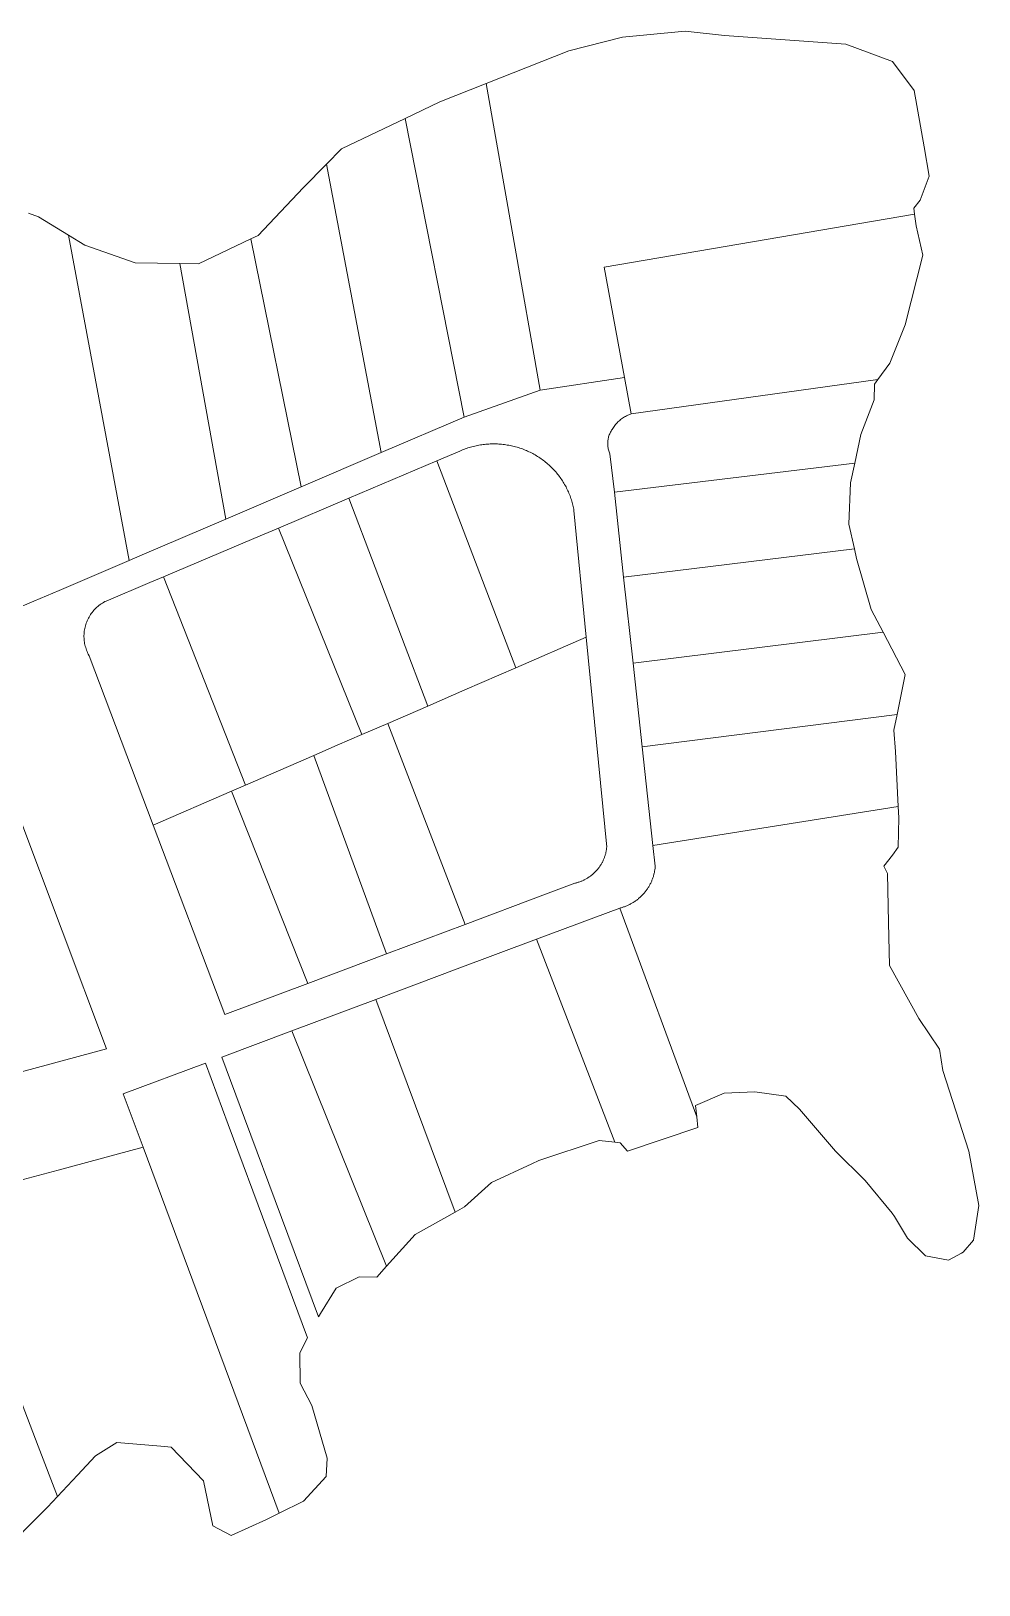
# Model space of a CAD drawing. Header units: feet. Extents: x 865220 to 2774701, y -2240498 to 961524.
# Drawn here: x 2771343 to 2771883, y 955932 to 956819 of the extents above; entities that cross this region are included whole.
import ezdxf

# ---------------------------------------------------------------- set-up
doc = ezdxf.new("R2010")
doc.units = ezdxf.units.FT
doc.header["$LTSCALE"] = 0.015
doc.header["$MEASUREMENT"] = 0
doc.layers.add('Parcels', color=7, linetype='Continuous', lineweight=0)

msp = doc.modelspace()

# ---------------------------------------------------------------- linework, layer by layer
at = {"layer": 'Parcels', "lineweight": 5, "ltscale": 100}
for p, q in [((2771715.54, 956818.97), (2771679.8, 956815.44)), ((2771738.06, 956816.45), (2771715.54, 956818.97)), ((2771679.8, 956815.44), (2771649.22, 956807.61)), ((2771807.23, 956811.5), (2771738.06, 956816.45)), ((2771833.81, 956801.56), (2771807.23, 956811.5)), ((2771649.22, 956807.61), (2771602.11, 956788.98)), ((2771846.09, 956785.06), (2771833.81, 956801.56)), ((2771602.11, 956788.98), (2771575.74, 956778.54)), ((2771632.78, 956614.13), (2771602.11, 956788.98)), ((2771851.79, 956752.95), (2771846.09, 956785.06)), ((2771575.74, 956778.54), (2771555.8, 956769.03)), ((2771555.8, 956769.03), (2771519.62, 956751.78)), ((2771555.8, 956769.03), (2771589.46, 956598.78)), ((2771519.62, 956751.78), (2771510.98, 956743.04)), ((2771854.63, 956736.1), (2771851.79, 956752.95)), ((2771510.98, 956743.04), (2771497.7, 956729.62)), ((2771510.98, 956743.04), (2771542.16, 956578.51)), ((2771497.7, 956729.62), (2771472, 956702.29)), ((2771849.65, 956722.55), (2771854.63, 956736.1)), ((2771845.89, 956717.9), (2771849.65, 956722.55)), ((2771346.8, 956713.02), (2771341.02, 956715.06)), ((2771363.94, 956702.5), (2771346.8, 956713.02)), ((2771669.37, 956684.22), (2771846.35, 956714.59)), ((2771846.35, 956714.59), (2771845.89, 956717.9)), ((2771847.28, 956707.9), (2771846.35, 956714.59)), ((2771846.35, 956714.59), (2771846.35, 956714.59)), ((2771373.25, 956696.78), (2771363.94, 956702.5)), ((2771363.94, 956702.5), (2771391.68, 956553.62)), ((2771391.68, 956553.62), (2771363.94, 956702.5)), ((2771363.94, 956702.5), (2771363.94, 956702.5)), ((2771472, 956702.29), (2771467.93, 956700.35)), ((2771851.17, 956691.04), (2771847.28, 956707.9)), ((2771401.93, 956686.8), (2771373.25, 956696.78)), ((2771467.93, 956700.35), (2771438.12, 956686.13)), ((2771467.93, 956700.35), (2771496.55, 956558.97)), ((2771496.55, 956558.97), (2771467.93, 956700.35)), ((2771427.47, 956686.33), (2771401.93, 956686.8)), ((2771438.12, 956686.13), (2771427.47, 956686.33)), ((2771427.47, 956686.33), (2771453.55, 956540.55)), ((2771427.47, 956686.33), (2771427.47, 956686.33)), ((2771680.89, 956621.28), (2771669.37, 956684.22)), ((2771840.98, 956651.35), (2771851.17, 956691.04)), ((2771832.18, 956629.48), (2771840.98, 956651.35)), ((2771825.46, 956620.2), (2771832.18, 956629.48)), ((2771589.46, 956598.78), (2771632.78, 956614.13)), ((2771632.78, 956614.13), (2771680.89, 956621.28)), ((2771632.78, 956614.13), (2771632.78, 956614.13)), ((2771680.89, 956621.28), (2771684.7, 956600.51)), ((2771684.7, 956600.51), (2771825.46, 956620.2)), ((2771823.4, 956608.65), (2771823.56, 956617.57)), ((2771823.56, 956617.57), (2771825.46, 956620.2)), ((2771825.46, 956620.2), (2771825.46, 956620.2)), ((2771815.68, 956588.86), (2771823.4, 956608.65)), ((2771542.16, 956578.51), (2771589.46, 956598.78)), ((2771589.46, 956598.78), (2771589.46, 956598.78)), ((2771677.21, 956595.95), (2771676.74, 956595.47)), ((2771677.71, 956596.41), (2771677.21, 956595.95)), ((2771678.22, 956596.86), (2771677.71, 956596.41)), ((2771678.74, 956597.29), (2771678.22, 956596.86)), ((2771679.28, 956597.7), (2771678.74, 956597.29)), ((2771679.84, 956598.09), (2771679.28, 956597.7)), ((2771680.4, 956598.47), (2771679.84, 956598.09)), ((2771680.98, 956598.82), (2771680.4, 956598.47)), ((2771681.58, 956599.15), (2771680.98, 956598.82)), ((2771682.18, 956599.47), (2771681.58, 956599.15)), ((2771682.8, 956599.76), (2771682.18, 956599.47)), ((2771683.42, 956600.03), (2771682.8, 956599.76)), ((2771684.06, 956600.28), (2771683.42, 956600.03)), ((2771684.7, 956600.51), (2771684.06, 956600.28)), ((2771671.79, 956586.99), (2771671.66, 956586.43)), ((2771671.93, 956587.55), (2771671.79, 956586.99)), ((2771672.1, 956588.09), (2771671.93, 956587.55)), ((2771672.29, 956588.63), (2771672.1, 956588.09)), ((2771672.51, 956589.16), (2771672.29, 956588.63)), ((2771672.75, 956589.68), (2771672.51, 956589.16)), ((2771673.01, 956590.2), (2771672.75, 956589.68)), ((2771673.29, 956590.7), (2771673.01, 956590.2)), ((2771673.59, 956591.19), (2771673.29, 956590.7)), ((2771673.91, 956591.69), (2771673.59, 956591.19)), ((2771674.26, 956592.27), (2771673.91, 956591.69)), ((2771674.62, 956592.84), (2771674.26, 956592.27)), ((2771675.01, 956593.39), (2771674.62, 956592.84)), ((2771675.41, 956593.93), (2771675.01, 956593.39)), ((2771675.83, 956594.46), (2771675.41, 956593.93)), ((2771676.28, 956594.97), (2771675.83, 956594.46)), ((2771676.74, 956595.47), (2771676.28, 956594.97)), ((2771812.28, 956572.51), (2771815.68, 956588.86)), ((2771496.55, 956558.97), (2771542.16, 956578.51)), ((2771542.16, 956578.51), (2771542.16, 956578.51)), ((2771587.11, 956579.36), (2771574.01, 956573.8)), ((2771587.86, 956579.68), (2771587.11, 956579.36)), ((2771588.61, 956579.99), (2771587.86, 956579.68)), ((2771589.36, 956580.29), (2771588.61, 956579.99)), ((2771590.12, 956580.57), (2771589.36, 956580.29)), ((2771590.89, 956580.84), (2771590.12, 956580.57)), ((2771591.66, 956581.1), (2771590.89, 956580.84)), ((2771592.43, 956581.35), (2771591.66, 956581.1)), ((2771593.21, 956581.58), (2771592.43, 956581.35)), ((2771593.99, 956581.8), (2771593.21, 956581.58)), ((2771594.78, 956582), (2771593.99, 956581.8)), ((2771595.57, 956582.19), (2771594.78, 956582)), ((2771596.36, 956582.37), (2771595.57, 956582.19)), ((2771597.16, 956582.54), (2771596.36, 956582.37)), ((2771597.96, 956582.69), (2771597.16, 956582.54)), ((2771598.76, 956582.82), (2771597.96, 956582.69)), ((2771599.56, 956582.95), (2771598.76, 956582.82)), ((2771600.37, 956583.06), (2771599.56, 956582.95)), ((2771601.17, 956583.15), (2771600.37, 956583.06)), ((2771601.98, 956583.23), (2771601.17, 956583.15)), ((2771602.79, 956583.3), (2771601.98, 956583.23)), ((2771603.6, 956583.36), (2771602.79, 956583.3)), ((2771604.41, 956583.4), (2771603.6, 956583.36)), ((2771605.23, 956583.43), (2771604.41, 956583.4)), ((2771606.04, 956583.44), (2771605.23, 956583.43)), ((2771606.85, 956583.44), (2771606.04, 956583.44)), ((2771607.66, 956583.42), (2771606.85, 956583.44)), ((2771608.48, 956583.39), (2771607.66, 956583.42)), ((2771609.29, 956583.35), (2771608.48, 956583.39)), ((2771610.1, 956583.29), (2771609.29, 956583.35)), ((2771610.91, 956583.22), (2771610.1, 956583.29)), ((2771611.71, 956583.14), (2771610.91, 956583.22)), ((2771612.52, 956583.04), (2771611.71, 956583.14)), ((2771613.33, 956582.93), (2771612.52, 956583.04)), ((2771614.13, 956582.81), (2771613.33, 956582.93)), ((2771614.93, 956582.67), (2771614.13, 956582.81)), ((2771615.72, 956582.51), (2771614.93, 956582.67)), ((2771616.52, 956582.35), (2771615.72, 956582.51)), ((2771617.31, 956582.17), (2771616.52, 956582.35)), ((2771618.1, 956581.98), (2771617.31, 956582.17)), ((2771618.88, 956581.77), (2771618.1, 956581.98)), ((2771619.66, 956581.55), (2771618.88, 956581.77)), ((2771620.44, 956581.31), (2771619.66, 956581.55)), ((2771621.21, 956581.07), (2771620.44, 956581.31)), ((2771621.97, 956580.81), (2771621.21, 956581.07)), ((2771622.74, 956580.54), (2771621.97, 956580.81)), ((2771623.49, 956580.25), (2771622.74, 956580.54)), ((2771624.24, 956579.95), (2771623.49, 956580.25)), ((2771624.99, 956579.64), (2771624.24, 956579.95)), ((2771625.73, 956579.32), (2771624.99, 956579.64)), ((2771626.47, 956578.98), (2771625.73, 956579.32)), ((2771627.19, 956578.63), (2771626.47, 956578.98)), ((2771627.92, 956578.27), (2771627.19, 956578.63)), ((2771628.63, 956577.89), (2771627.92, 956578.27)), ((2771629.34, 956577.51), (2771628.63, 956577.89)), ((2771671.44, 956584.72), (2771671.41, 956584.14)), ((2771671.41, 956584.14), (2771671.41, 956583.56)), ((2771671.41, 956583.56), (2771671.43, 956582.97)), ((2771671.43, 956582.97), (2771671.47, 956582.39)), ((2771671.49, 956585.29), (2771671.44, 956584.72)), ((2771671.47, 956582.39), (2771671.54, 956581.8)), ((2771671.56, 956585.87), (2771671.49, 956585.29)), ((2771671.54, 956581.8), (2771671.63, 956581.22)), ((2771671.66, 956586.43), (2771671.56, 956585.87)), ((2771671.63, 956581.22), (2771671.74, 956580.63)), ((2771671.74, 956580.63), (2771671.88, 956580.05)), ((2771671.88, 956580.05), (2771672.04, 956579.46)), ((2771672.04, 956579.46), (2771672.23, 956578.88)), ((2771672.23, 956578.88), (2771672.44, 956578.31)), ((2771672.44, 956578.31), (2771672.67, 956577.74)), ((2771574.01, 956573.8), (2771523.78, 956552.5)), ((2771574.01, 956573.8), (2771618.93, 956455.67)), ((2771630.04, 956577.11), (2771629.34, 956577.51)), ((2771630.74, 956576.7), (2771630.04, 956577.11)), ((2771631.42, 956576.28), (2771630.74, 956576.7)), ((2771632.1, 956575.84), (2771631.42, 956576.28)), ((2771632.77, 956575.4), (2771632.1, 956575.84)), ((2771633.44, 956574.94), (2771632.77, 956575.4)), ((2771634.09, 956574.47), (2771633.44, 956574.94)), ((2771634.74, 956573.99), (2771634.09, 956574.47)), ((2771635.38, 956573.5), (2771634.74, 956573.99)), ((2771636, 956573), (2771635.38, 956573.5)), ((2771636.62, 956572.49), (2771636, 956573)), ((2771637.23, 956571.97), (2771636.62, 956572.49)), ((2771637.84, 956571.43), (2771637.23, 956571.97)), ((2771638.43, 956570.89), (2771637.84, 956571.43)), ((2771639.01, 956570.34), (2771638.43, 956570.89)), ((2771639.58, 956569.78), (2771639.01, 956570.34)), ((2771640.14, 956569.2), (2771639.58, 956569.78)), ((2771640.69, 956568.62), (2771640.14, 956569.2)), ((2771672.67, 956577.74), (2771675.26, 956555.92)), ((2771675.26, 956555.92), (2771812.28, 956572.51)), ((2771812.28, 956572.51), (2771675.26, 956555.92)), ((2771809.92, 956561.15), (2771812.28, 956572.51)), ((2771812.28, 956572.51), (2771812.28, 956572.51)), ((2771641.23, 956568.03), (2771640.69, 956568.62)), ((2771641.76, 956567.43), (2771641.23, 956568.03)), ((2771642.28, 956566.82), (2771641.76, 956567.43)), ((2771642.79, 956566.2), (2771642.28, 956566.82)), ((2771643.29, 956565.57), (2771642.79, 956566.2)), ((2771643.77, 956564.94), (2771643.29, 956565.57)), ((2771644.24, 956564.29), (2771643.77, 956564.94)), ((2771644.71, 956563.64), (2771644.24, 956564.29)), ((2771645.16, 956562.98), (2771644.71, 956563.64)), ((2771645.6, 956562.31), (2771645.16, 956562.98)), ((2771646.02, 956561.64), (2771645.6, 956562.31)), ((2771646.44, 956560.96), (2771646.02, 956561.64)), ((2771646.84, 956560.27), (2771646.44, 956560.96)), ((2771647.23, 956559.57), (2771646.84, 956560.27)), ((2771808.96, 956537.56), (2771809.92, 956561.15)), ((2771398.51, 956516.97), (2771391.68, 956553.62)), ((2771453.55, 956540.55), (2771496.55, 956558.97)), ((2771523.78, 956552.5), (2771483.57, 956535.45)), ((2771496.55, 956558.97), (2771496.55, 956558.97)), ((2771523.78, 956552.5), (2771568.77, 956433.89)), ((2771647.61, 956558.87), (2771647.23, 956559.57)), ((2771647.97, 956558.16), (2771647.61, 956558.87)), ((2771648.33, 956557.45), (2771647.97, 956558.16)), ((2771648.67, 956556.73), (2771648.33, 956557.45)), ((2771648.99, 956556), (2771648.67, 956556.73)), ((2771649.31, 956555.27), (2771648.99, 956556)), ((2771649.61, 956554.53), (2771649.31, 956555.27)), ((2771649.89, 956553.79), (2771649.61, 956554.53)), ((2771650.17, 956553.04), (2771649.89, 956553.79)), ((2771650.43, 956552.29), (2771650.17, 956553.04)), ((2771650.67, 956551.53), (2771650.43, 956552.29)), ((2771650.91, 956550.77), (2771650.67, 956551.53)), ((2771675.26, 956555.92), (2771680.48, 956507.44)), ((2771651.13, 956550.01), (2771650.91, 956550.77)), ((2771651.33, 956549.24), (2771651.13, 956550.01)), ((2771651.53, 956548.47), (2771651.33, 956549.24)), ((2771651.7, 956547.69), (2771651.53, 956548.47)), ((2771651.87, 956546.91), (2771651.7, 956547.69)), ((2771652.02, 956546.13), (2771651.87, 956546.91)), ((2771652.16, 956545.35), (2771652.02, 956546.13)), ((2771659.12, 956473.12), (2771652.16, 956545.35)), ((2771404.52, 956519.54), (2771453.55, 956540.55)), ((2771483.57, 956535.45), (2771469.52, 956529.49)), ((2771483.57, 956535.45), (2771531.2, 956417.58)), ((2771812.08, 956523.59), (2771808.96, 956537.56)), ((2771469.52, 956529.49), (2771417.99, 956507.65)), ((2771358.52, 956499.84), (2771398.51, 956516.97)), ((2771398.51, 956516.97), (2771404.52, 956519.54)), ((2771680.48, 956507.44), (2771812.08, 956523.59)), ((2771813.32, 956518.06), (2771812.08, 956523.59)), ((2771812.08, 956523.59), (2771812.08, 956523.59)), ((2771821.7, 956489.05), (2771813.32, 956518.06)), ((2771417.99, 956507.65), (2771410.23, 956504.36)), ((2771417.99, 956507.65), (2771464.92, 956388.81)), ((2771680.48, 956507.44), (2771685.82, 956458.26)), ((2771344.12, 956493.67), (2771358.52, 956499.84)), ((2771410.23, 956504.36), (2771385.33, 956493.8)), ((2771298.14, 956473.95), (2771344.12, 956493.67)), ((2771379.5, 956489.67), (2771378.94, 956489.1)), ((2771380.08, 956490.21), (2771379.5, 956489.67)), ((2771380.68, 956490.74), (2771380.08, 956490.21)), ((2771381.29, 956491.24), (2771380.68, 956490.74)), ((2771381.93, 956491.72), (2771381.29, 956491.24)), ((2771382.58, 956492.18), (2771381.93, 956491.72)), ((2771383.24, 956492.62), (2771382.58, 956492.18)), ((2771383.92, 956493.04), (2771383.24, 956492.62)), ((2771384.62, 956493.43), (2771383.92, 956493.04)), ((2771385.33, 956493.8), (2771384.62, 956493.43)), ((2771373.75, 956480.34), (2771373.52, 956479.59)), ((2771374, 956481.09), (2771373.75, 956480.34)), ((2771374.27, 956481.83), (2771374, 956481.09)), ((2771374.58, 956482.55), (2771374.27, 956481.83)), ((2771374.9, 956483.27), (2771374.58, 956482.55)), ((2771375.26, 956483.98), (2771374.9, 956483.27)), ((2771375.64, 956484.67), (2771375.26, 956483.98)), ((2771376.04, 956485.35), (2771375.64, 956484.67)), ((2771376.47, 956486.01), (2771376.04, 956485.35)), ((2771376.92, 956486.66), (2771376.47, 956486.01)), ((2771377.39, 956487.3), (2771376.92, 956486.66)), ((2771377.89, 956487.92), (2771377.39, 956487.3)), ((2771378.4, 956488.52), (2771377.89, 956487.92)), ((2771378.94, 956489.1), (2771378.4, 956488.52)), ((2771828.45, 956476.03), (2771821.7, 956489.05)), ((2771372.75, 956474.94), (2771372.72, 956474.16)), ((2771372.72, 956474.16), (2771372.72, 956473.37)), ((2771372.72, 956473.37), (2771372.75, 956472.59)), ((2771372.81, 956475.73), (2771372.75, 956474.94)), ((2771372.75, 956472.59), (2771372.8, 956471.81)), ((2771372.8, 956471.81), (2771372.88, 956471.03)), ((2771372.9, 956476.51), (2771372.81, 956475.73)), ((2771373.01, 956477.29), (2771372.9, 956476.51)), ((2771373.16, 956478.06), (2771373.01, 956477.29)), ((2771373.33, 956478.83), (2771373.16, 956478.06)), ((2771373.52, 956479.59), (2771373.33, 956478.83)), ((2771659.12, 956473.12), (2771618.93, 956455.67)), ((2771670.83, 956353.38), (2771659.12, 956473.12)), ((2771659.12, 956473.12), (2771659.12, 956473.12)), ((2771828.45, 956476.03), (2771685.82, 956458.26)), ((2771840.95, 956451.96), (2771828.45, 956476.03)), ((2771828.45, 956476.03), (2771828.45, 956476.03)), ((2771372.88, 956471.03), (2771372.99, 956470.25)), ((2771372.99, 956470.25), (2771373.12, 956469.48)), ((2771373.12, 956469.48), (2771373.29, 956468.71)), ((2771373.29, 956468.71), (2771373.48, 956467.95)), ((2771373.48, 956467.95), (2771373.7, 956467.19)), ((2771373.7, 956467.19), (2771373.94, 956466.44)), ((2771373.94, 956466.44), (2771374.21, 956465.71)), ((2771374.21, 956465.71), (2771374.51, 956464.98)), ((2771374.51, 956464.98), (2771374.83, 956464.26)), ((2771374.83, 956464.26), (2771375.18, 956463.56)), ((2771375.18, 956463.56), (2771375.75, 956462.52)), ((2771375.75, 956462.52), (2771412.16, 956365.91)), ((2771618.93, 956455.67), (2771589.84, 956443.04)), ((2771618.93, 956455.67), (2771618.93, 956455.67)), ((2771685.82, 956458.26), (2771691.02, 956410.51)), ((2771836.38, 956429.06), (2771840.95, 956451.96)), ((2771589.84, 956443.04), (2771568.77, 956433.89)), ((2771568.77, 956433.89), (2771545.92, 956423.97)), ((2771568.77, 956433.89), (2771568.77, 956433.89)), ((2771836.38, 956429.06), (2771691.02, 956410.51)), ((2771691.02, 956410.51), (2771836.38, 956429.06)), ((2771834.58, 956420.07), (2771836.38, 956429.06)), ((2771836.38, 956429.06), (2771836.38, 956429.06)), ((2771545.92, 956423.97), (2771531.2, 956417.58)), ((2771590.11, 956309.3), (2771545.92, 956423.97)), ((2771835.41, 956407.99), (2771834.58, 956420.07)), ((2771517.2, 956411.5), (2771503.82, 956405.69)), ((2771503.82, 956405.69), (2771517.2, 956411.5)), ((2771531.2, 956417.58), (2771517.2, 956411.5)), ((2771531.2, 956417.58), (2771531.2, 956417.58)), ((2771691.02, 956410.51), (2771697.19, 956354.32)), ((2771503.82, 956405.69), (2771464.92, 956388.81)), ((2771464.92, 956388.81), (2771503.82, 956405.69)), ((2771503.82, 956405.69), (2771545.32, 956292.48)), ((2771837, 956376.58), (2771835.41, 956407.99)), ((2771412.16, 956365.91), (2771456.83, 956385.3)), ((2771464.92, 956388.81), (2771456.83, 956385.3)), ((2771500.36, 956275.6), (2771456.83, 956385.3)), ((2771456.83, 956385.3), (2771500.36, 956275.6)), ((2771464.92, 956388.81), (2771464.92, 956388.81)), ((2771837, 956376.58), (2771697.19, 956354.32)), ((2771837, 956376.58), (2771837, 956376.58)), ((2771837.33, 956370.17), (2771837, 956376.58)), ((2771385.62, 956238.21), (2771335.04, 956372.87)), ((2771412.16, 956365.91), (2771453.1, 956257.86)), ((2771837.02, 956353.39), (2771837.33, 956370.17)), ((2771669.37, 956347.11), (2771669.51, 956347.48)), ((2771669.51, 956347.48), (2771669.65, 956347.86)), ((2771669.65, 956347.86), (2771669.78, 956348.25)), ((2771669.78, 956348.25), (2771669.9, 956348.63)), ((2771669.9, 956348.63), (2771670.01, 956349.02)), ((2771670.01, 956349.02), (2771670.12, 956349.41)), ((2771670.12, 956349.41), (2771670.23, 956349.8)), ((2771670.23, 956349.8), (2771670.32, 956350.19)), ((2771670.32, 956350.19), (2771670.41, 956350.59)), ((2771670.41, 956350.59), (2771670.49, 956350.98)), ((2771670.49, 956350.98), (2771670.57, 956351.38)), ((2771670.57, 956351.38), (2771670.63, 956351.78)), ((2771670.63, 956351.78), (2771670.69, 956352.18)), ((2771670.69, 956352.18), (2771670.75, 956352.58)), ((2771670.75, 956352.58), (2771670.79, 956352.98)), ((2771670.79, 956352.98), (2771670.83, 956353.38)), ((2771697.19, 956354.32), (2771698.49, 956342.55)), ((2771828.94, 956342.52), (2771833.78, 956348.72)), ((2771833.78, 956348.72), (2771837.02, 956353.39)), ((2771663.13, 956338.18), (2771663.43, 956338.46)), ((2771663.43, 956338.46), (2771663.73, 956338.73)), ((2771663.73, 956338.73), (2771664.03, 956339.02)), ((2771664.03, 956339.02), (2771664.32, 956339.31)), ((2771664.32, 956339.31), (2771664.6, 956339.6)), ((2771664.6, 956339.6), (2771664.88, 956339.9)), ((2771664.88, 956339.9), (2771665.15, 956340.2)), ((2771665.15, 956340.2), (2771665.42, 956340.51)), ((2771665.42, 956340.51), (2771665.68, 956340.82)), ((2771665.68, 956340.82), (2771665.94, 956341.14)), ((2771665.94, 956341.14), (2771666.19, 956341.46)), ((2771666.19, 956341.46), (2771666.43, 956341.79)), ((2771666.43, 956341.79), (2771666.67, 956342.12)), ((2771666.67, 956342.12), (2771666.9, 956342.45)), ((2771666.9, 956342.45), (2771667.13, 956342.79)), ((2771667.13, 956342.79), (2771667.35, 956343.13)), ((2771667.35, 956343.13), (2771667.57, 956343.48)), ((2771667.57, 956343.48), (2771667.78, 956343.82)), ((2771667.78, 956343.82), (2771667.98, 956344.18)), ((2771667.98, 956344.18), (2771668.17, 956344.53)), ((2771668.17, 956344.53), (2771668.36, 956344.89)), ((2771668.36, 956344.89), (2771668.55, 956345.25)), ((2771668.55, 956345.25), (2771668.72, 956345.62)), ((2771668.72, 956345.62), (2771668.89, 956345.98)), ((2771668.89, 956345.98), (2771669.06, 956346.36)), ((2771669.06, 956346.36), (2771669.21, 956346.73)), ((2771669.21, 956346.73), (2771669.37, 956347.11)), ((2771697.89, 956338.44), (2771697.78, 956338)), ((2771697.99, 956338.9), (2771697.89, 956338.44)), ((2771698.08, 956339.35), (2771697.99, 956338.9)), ((2771698.16, 956339.8), (2771698.08, 956339.35)), ((2771698.24, 956340.26), (2771698.16, 956339.8)), ((2771698.31, 956340.71), (2771698.24, 956340.26)), ((2771698.36, 956341.17), (2771698.31, 956340.71)), ((2771698.41, 956341.63), (2771698.36, 956341.17)), ((2771698.46, 956342.09), (2771698.41, 956341.63)), ((2771698.49, 956342.55), (2771698.46, 956342.09)), ((2771830.96, 956338.28), (2771828.94, 956342.52)), ((2771634.39, 956325.93), (2771652.63, 956332.79)), ((2771652.63, 956332.79), (2771653.03, 956332.88)), ((2771653.03, 956332.88), (2771653.43, 956332.98)), ((2771653.43, 956332.98), (2771653.83, 956333.09)), ((2771653.83, 956333.09), (2771654.23, 956333.21)), ((2771654.23, 956333.21), (2771654.62, 956333.33)), ((2771654.62, 956333.33), (2771655.01, 956333.46)), ((2771655.01, 956333.46), (2771655.4, 956333.6)), ((2771655.4, 956333.6), (2771655.79, 956333.74)), ((2771655.79, 956333.74), (2771656.17, 956333.89)), ((2771656.17, 956333.89), (2771656.55, 956334.05)), ((2771656.55, 956334.05), (2771656.93, 956334.21)), ((2771656.93, 956334.21), (2771657.31, 956334.38)), ((2771657.31, 956334.38), (2771657.68, 956334.56)), ((2771657.68, 956334.56), (2771658.05, 956334.74)), ((2771658.05, 956334.74), (2771658.41, 956334.93)), ((2771658.41, 956334.93), (2771658.78, 956335.12)), ((2771658.78, 956335.12), (2771659.14, 956335.32)), ((2771659.14, 956335.32), (2771659.49, 956335.53)), ((2771659.49, 956335.53), (2771659.84, 956335.74)), ((2771659.84, 956335.74), (2771660.19, 956335.96)), ((2771660.19, 956335.96), (2771660.53, 956336.18)), ((2771660.53, 956336.18), (2771660.87, 956336.41)), ((2771660.87, 956336.41), (2771661.21, 956336.65)), ((2771661.21, 956336.65), (2771661.54, 956336.89)), ((2771661.54, 956336.89), (2771661.87, 956337.14)), ((2771661.87, 956337.14), (2771662.19, 956337.39)), ((2771662.19, 956337.39), (2771662.51, 956337.65)), ((2771662.51, 956337.65), (2771662.82, 956337.91)), ((2771662.82, 956337.91), (2771663.13, 956338.18)), ((2771694.02, 956329.58), (2771693.76, 956329.2)), ((2771694.28, 956329.97), (2771694.02, 956329.58)), ((2771694.53, 956330.36), (2771694.28, 956329.97)), ((2771694.78, 956330.75), (2771694.53, 956330.36)), ((2771695.01, 956331.15), (2771694.78, 956330.75)), ((2771695.24, 956331.56), (2771695.01, 956331.15)), ((2771695.46, 956331.96), (2771695.24, 956331.56)), ((2771695.68, 956332.37), (2771695.46, 956331.96)), ((2771695.89, 956332.79), (2771695.68, 956332.37)), ((2771696.09, 956333.21), (2771695.89, 956332.79)), ((2771696.28, 956333.63), (2771696.09, 956333.21)), ((2771696.47, 956334.05), (2771696.28, 956333.63)), ((2771696.64, 956334.48), (2771696.47, 956334.05)), ((2771696.81, 956334.91), (2771696.64, 956334.48)), ((2771696.98, 956335.34), (2771696.81, 956334.91)), ((2771697.13, 956335.78), (2771696.98, 956335.34)), ((2771697.28, 956336.22), (2771697.13, 956335.78)), ((2771697.42, 956336.66), (2771697.28, 956336.22)), ((2771697.55, 956337.1), (2771697.42, 956336.66)), ((2771697.67, 956337.55), (2771697.55, 956337.1)), ((2771697.78, 956338), (2771697.67, 956337.55)), ((2771831.49, 956310.46), (2771830.96, 956338.28)), ((2771590.11, 956309.3), (2771634.39, 956325.93)), ((2771683.94, 956320.73), (2771683.52, 956320.52)), ((2771684.35, 956320.94), (2771683.94, 956320.73)), ((2771684.77, 956321.17), (2771684.35, 956320.94)), ((2771685.18, 956321.4), (2771684.77, 956321.17)), ((2771685.58, 956321.63), (2771685.18, 956321.4)), ((2771685.98, 956321.88), (2771685.58, 956321.63)), ((2771686.38, 956322.13), (2771685.98, 956321.88)), ((2771686.77, 956322.39), (2771686.38, 956322.13)), ((2771687.16, 956322.65), (2771686.77, 956322.39)), ((2771687.54, 956322.92), (2771687.16, 956322.65)), ((2771687.92, 956323.2), (2771687.54, 956322.92)), ((2771688.29, 956323.49), (2771687.92, 956323.2)), ((2771688.66, 956323.78), (2771688.29, 956323.49)), ((2771689.02, 956324.07), (2771688.66, 956323.78)), ((2771689.38, 956324.38), (2771689.02, 956324.07)), ((2771689.73, 956324.68), (2771689.38, 956324.38)), ((2771690.08, 956325), (2771689.73, 956324.68)), ((2771690.42, 956325.32), (2771690.08, 956325)), ((2771690.75, 956325.64), (2771690.42, 956325.32)), ((2771691.08, 956325.98), (2771690.75, 956325.64)), ((2771691.4, 956326.31), (2771691.08, 956325.98)), ((2771691.72, 956326.66), (2771691.4, 956326.31)), ((2771692.03, 956327), (2771691.72, 956326.66)), ((2771692.33, 956327.36), (2771692.03, 956327)), ((2771692.63, 956327.72), (2771692.33, 956327.36)), ((2771692.92, 956328.08), (2771692.63, 956327.72)), ((2771693.21, 956328.45), (2771692.92, 956328.08)), ((2771693.49, 956328.82), (2771693.21, 956328.45)), ((2771693.76, 956329.2), (2771693.49, 956328.82)), ((2771678.21, 956318.58), (2771630.78, 956300.82)), ((2771678.67, 956318.7), (2771678.21, 956318.58)), ((2771722.15, 956199.45), (2771678.21, 956318.58)), ((2771679.12, 956318.83), (2771678.67, 956318.7)), ((2771679.58, 956318.96), (2771679.12, 956318.83)), ((2771680.03, 956319.1), (2771679.58, 956318.96)), ((2771680.47, 956319.26), (2771680.03, 956319.1)), ((2771680.92, 956319.41), (2771680.47, 956319.26)), ((2771681.36, 956319.58), (2771680.92, 956319.41)), ((2771681.8, 956319.75), (2771681.36, 956319.58)), ((2771682.23, 956319.93), (2771681.8, 956319.75)), ((2771682.66, 956320.12), (2771682.23, 956319.93)), ((2771683.09, 956320.31), (2771682.66, 956320.12)), ((2771683.52, 956320.52), (2771683.09, 956320.31)), ((2771545.32, 956292.48), (2771590.11, 956309.3)), ((2771590.11, 956309.3), (2771590.11, 956309.3)), ((2771832.08, 956285.79), (2771831.49, 956310.46)), ((2771630.78, 956300.82), (2771585.53, 956283.87)), ((2771675.49, 956185.08), (2771630.78, 956300.82)), ((2771630.78, 956300.82), (2771675.49, 956185.08)), ((2771500.36, 956275.6), (2771545.32, 956292.48)), ((2771545.32, 956292.48), (2771545.32, 956292.48)), ((2771848.84, 956255.57), (2771832.08, 956285.79)), ((2771585.53, 956283.87), (2771539.2, 956266.53)), ((2771453.1, 956257.86), (2771500.36, 956275.6)), ((2771500.36, 956275.6), (2771500.36, 956275.6)), ((2771539.2, 956266.53), (2771491.2, 956248.56)), ((2771584.48, 956145.16), (2771539.2, 956266.53)), ((2771860.58, 956238.04), (2771848.84, 956255.57)), ((2771491.2, 956248.56), (2771451.32, 956233.64)), ((2771545.23, 956114.25), (2771491.2, 956248.56)), ((2771491.2, 956248.56), (2771545.23, 956114.25)), ((2771337.13, 956225.16), (2771385.62, 956238.21)), ((2771451.32, 956233.64), (2771451.33, 956233.61)), ((2771451.33, 956233.61), (2771464.31, 956198.66)), ((2771862.46, 956225.93), (2771860.58, 956238.04)), ((2771441.95, 956230.13), (2771395.13, 956212.61)), ((2771454.94, 956195.18), (2771441.95, 956230.13)), ((2771877.34, 956180), (2771862.46, 956225.93)), ((2771395.13, 956212.61), (2771406.45, 956182.14)), ((2771721.46, 956205.99), (2771737.86, 956213.03)), ((2771722.15, 956199.45), (2771721.46, 956205.99)), ((2771737.86, 956213.03), (2771755.19, 956213.76)), ((2771755.19, 956213.76), (2771772.98, 956211.33)), ((2771772.98, 956211.33), (2771780.71, 956203.84)), ((2771464.31, 956198.66), (2771506.41, 956085.35)), ((2771722.8, 956193.37), (2771722.15, 956199.45)), ((2771722.15, 956199.45), (2771722.15, 956199.45)), ((2771780.71, 956203.84), (2771801.26, 956179.85)), ((2771500.19, 956073.39), (2771454.94, 956195.18)), ((2771682.67, 956179.95), (2771722.8, 956193.37)), ((2771406.45, 956182.14), (2771357.97, 956169.09)), ((2771406.45, 956182.14), (2771484.03, 955973.35)), ((2771632.2, 956174.59), (2771666.52, 956186.02)), ((2771666.52, 956186.02), (2771675.49, 956185.08)), ((2771675.49, 956185.08), (2771675.49, 956185.08)), ((2771675.49, 956185.08), (2771678.56, 956184.75)), ((2771678.56, 956184.75), (2771682.67, 956179.95)), ((2771801.26, 956179.85), (2771818.26, 956163.26)), ((2771883.06, 956148.94), (2771877.34, 956180)), ((2771605.2, 956161.98), (2771628.13, 956172.69)), ((2771628.13, 956172.69), (2771632.2, 956174.59)), ((2771357.97, 956169.09), (2771307.55, 956155.53)), ((2771589.73, 956148.1), (2771605.2, 956161.98)), ((2771818.26, 956163.26), (2771833.66, 956144.61)), ((2771346.64, 956011.55), (2771292.99, 956151.61)), ((2771561.63, 956132.35), (2771584.48, 956145.16)), ((2771584.48, 956145.16), (2771589.73, 956148.1)), ((2771584.48, 956145.16), (2771584.48, 956145.16)), ((2771833.66, 956144.61), (2771834.9, 956142.56)), ((2771880.07, 956129.06), (2771883.06, 956148.94)), ((2771834.9, 956142.56), (2771842.31, 956130.28)), ((2771834.9, 956142.56), (2771834.9, 956142.56)), ((2771545.23, 956114.25), (2771561.63, 956132.35)), ((2771842.31, 956130.28), (2771852.62, 956120.12)), ((2771874.17, 956122.35), (2771880.07, 956129.06)), ((2771852.62, 956120.12), (2771865.69, 956117.78)), ((2771865.69, 956117.78), (2771873.04, 956121.74)), ((2771873.04, 956121.74), (2771874.17, 956122.35)), ((2771516.45, 956101.71), (2771529.7, 956108.29)), ((2771529.7, 956108.29), (2771539.66, 956108.1)), ((2771539.66, 956108.1), (2771545.23, 956114.25)), ((2771545.23, 956114.25), (2771545.23, 956114.25)), ((2771507.6, 956087.28), (2771516.45, 956101.71)), ((2771506.41, 956085.35), (2771507.6, 956087.28)), ((2771495.83, 956064.84), (2771500.19, 956073.39)), ((2771500.19, 956073.39), (2771500.19, 956073.39)), ((2771496.03, 956047.52), (2771495.83, 956064.84)), ((2771502.62, 956034.81), (2771496.03, 956047.52)), ((2771511.5, 956004.73), (2771502.62, 956034.81)), ((2771346.64, 956011.55), (2771357.64, 955982.82)), ((2771379.3, 956006.14), (2771391.51, 956013.78)), ((2771391.51, 956013.78), (2771416.47, 956011.63)), ((2771416.47, 956011.63), (2771422.42, 956011.11)), ((2771422.42, 956011.11), (2771440.95, 955991.88)), ((2771369.01, 955995.06), (2771379.3, 956006.14)), ((2771510.78, 955994.25), (2771511.5, 956004.73)), ((2771357.64, 955982.82), (2771369.01, 955995.06)), ((2771497.93, 955980.32), (2771510.78, 955994.25)), ((2771440.95, 955991.88), (2771446.24, 955966.07)), ((2771307.62, 955932.44), (2771351.99, 955976.74)), ((2771351.99, 955976.74), (2771357.64, 955982.82)), ((2771357.64, 955982.82), (2771357.64, 955982.82)), ((2771484.03, 955973.35), (2771497.93, 955980.32)), ((2771446.24, 955966.07), (2771456.64, 955960.63)), ((2771456.64, 955960.63), (2771476.74, 955969.7)), ((2771476.74, 955969.7), (2771484.03, 955973.35)), ((2771484.03, 955973.35), (2771484.03, 955973.35))]:
    msp.add_line(p, q, dxfattribs=at)

doc.saveas('drawing.dxf')
